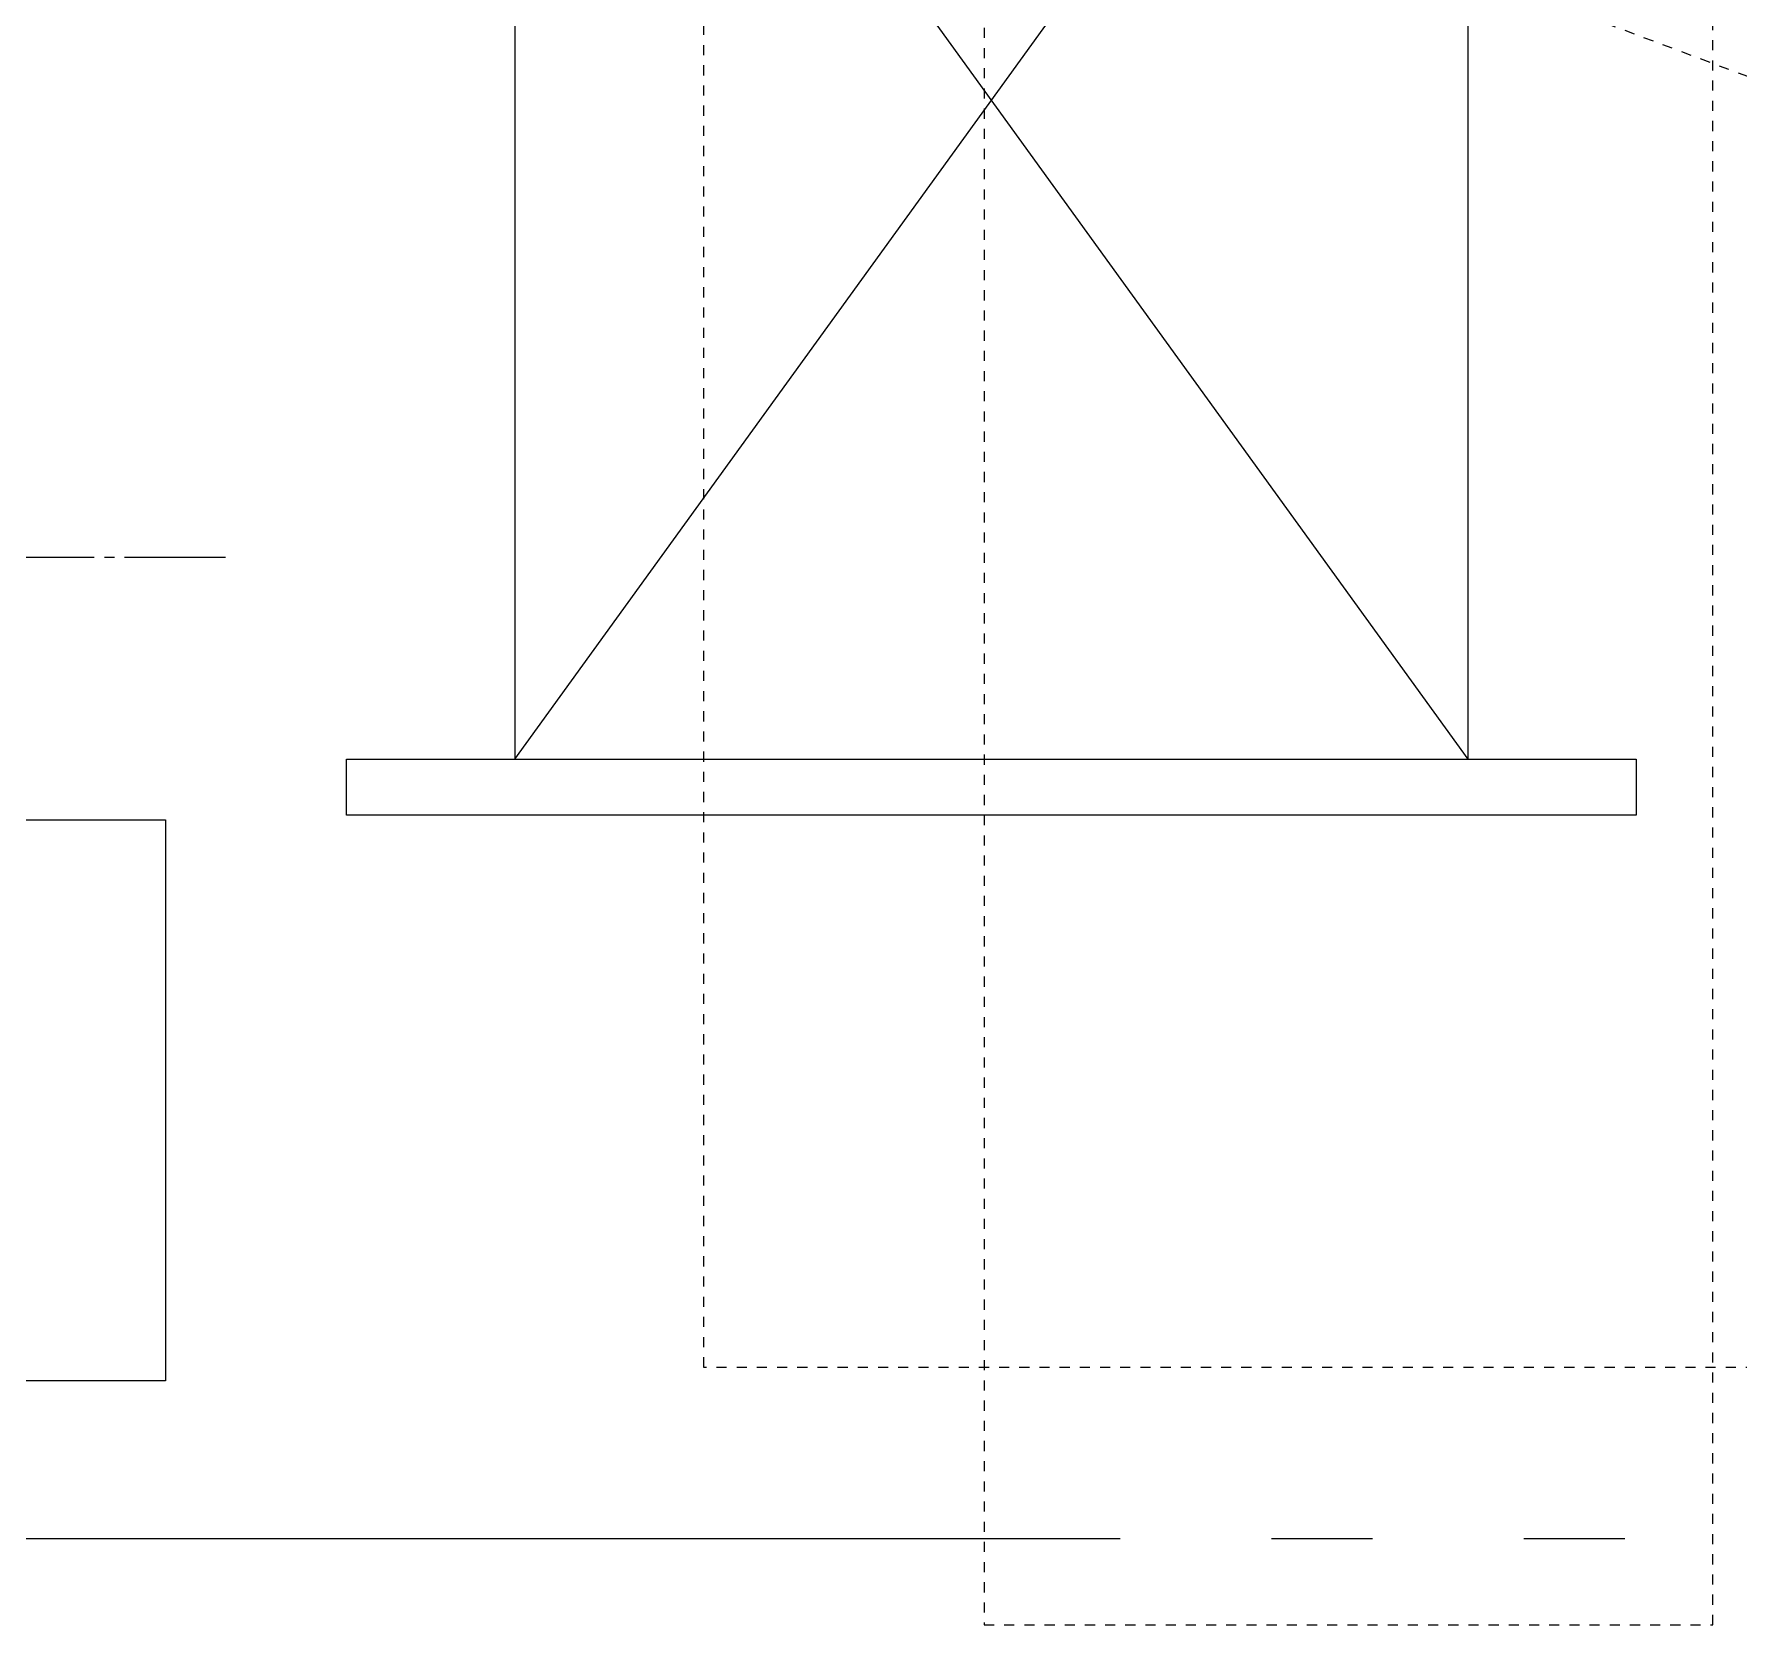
# Model space of a CAD drawing. Units: millimetres at full size, sheet at 1:30. Extents: x -17796 to 21385, y -23279 to 7734.
# Drawn here: x -8600.4 to -8296.4, y 3143.1 to 3426.7 of the extents above; entities that cross this region are included whole.
import ezdxf

# ---------------------------------------------------------------- set-up
doc = ezdxf.new("R2010")
doc.units = ezdxf.units.MM
doc.header["$LTSCALE"] = 30
for name, pattern in [('USER10', [0.12, 0.06, -0.06]), ('USER14', [18.9, 15, -0.9, 0.6, -0.9, 0.6, -0.9]), ('USER4', [0.78, 0.6, -0.06, 0.06, -0.06])]:
    doc.linetypes.add(name, pattern=pattern)
for name, color, linetype, lineweight in [('0-1_(W)電灯', 253, 'Continuous', 18), ('3-8_符号', 6, 'Continuous', 18), ('3-C_備品', 6, 'Continuous', 18)]:
    doc.layers.add(name, color=color, linetype=linetype, lineweight=lineweight)

msp = doc.modelspace()

# ---------------------------------------------------------------- linework, layer by layer
at = {"layer": '0-1_(W)電灯', "color": 54, "linetype": 'USER4'}
msp.add_line((-8566.3, 3333.42), (-9093.79, 3333.42), dxfattribs=at)
at = {"layer": '0-1_(W)電灯', "color": 3, "linetype": 'USER14'}
msp.add_line((-7839.72, 3158.42), (-8704.72, 3158.42), dxfattribs=at)
at = {"layer": '0-1_(W)電灯', "color": 2}
msp.add_lwpolyline([(-8576.98, 3186.6), (-8826.98, 3186.6), (-8826.98, 3286.6), (-8576.98, 3286.6)], close=True, dxfattribs=at)
at = {"layer": '3-8_符号', "linetype": 'USER10'}
for p, q in [((-7839.72, 3248.5), (-8481.01, 3488.98)), ((-8481.01, 3188.98), (-8481.01, 3488.98)), ((-7839.72, 3188.98), (-8481.01, 3188.98))]:
    msp.add_line(p, q, dxfattribs=at)
msp.add_lwpolyline([(-8301.01, 3143.05), (-8301.01, 3543.05), (-8431.01, 3543.05), (-8431.01, 3143.05)], close=True, dxfattribs=at)
at = {"layer": '3-C_備品'}
for p, q in [((-8514.72, 3532.42), (-8514.72, 3297.42)), ((-8514.72, 3532.42), (-8344.72, 3297.42)), ((-8514.72, 3297.42), (-8344.72, 3532.42)), ((-8344.72, 3532.42), (-8344.72, 3297.42))]:
    msp.add_line(p, q, dxfattribs=at)
msp.add_lwpolyline([(-8544.72, 3297.42), (-8314.72, 3297.42), (-8314.72, 3287.42), (-8544.72, 3287.42)], close=True, dxfattribs=at)

doc.saveas('drawing.dxf')
